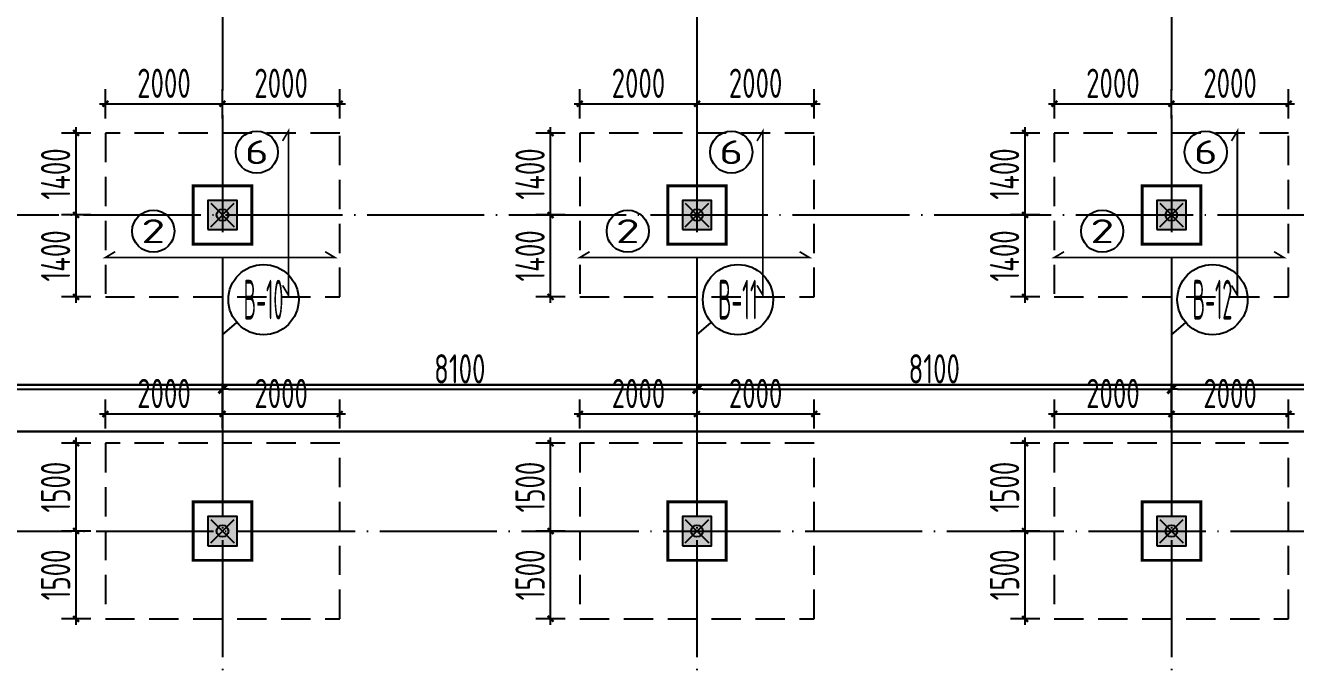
# Model space of a CAD drawing. Extents: x -57409 to 252654, y -8259 to 229119.
# Drawn here: x 98913 to 120597, y 122113 to 133102 of the extents above; entities that cross this region are included whole.
import ezdxf
from ezdxf.enums import TextEntityAlignment as Align

# ---------------------------------------------------------------- set-up
doc = ezdxf.new("R2010")
doc.units = 0
doc.header["$LTSCALE"] = 100
doc.header["$PDMODE"] = 35
doc.header["$PDSIZE"] = 200
doc.linetypes.add('DASHED', pattern=[0.75, 0.5, -0.25])
doc.linetypes.add('DOTE', pattern=[2.42, 2, -0.2, 0.02, -0.2])
doc.layers.get('0').update_dxf_attribs({"linetype": 'CONTINUOUS'})
doc.layers.get('Defpoints').update_dxf_attribs({"linetype": 'CONTINUOUS'})
for name, color, linetype in [('B-TEXT', 3, 'CONTINUOUS'), ('codim', 7, 'CONTINUOUS'), ('COLU', 7, 'CONTINUOUS'), ('CT', 2, 'CONTINUOUS'), ('dote', 253, 'DOTE'), ('h填实-柱墙', 254, 'CONTINUOUS'), ('Z-AXIS', 3, 'CONTINUOUS'), ('Z-TEXT', 2, 'CONTINUOUS'), ('z柱下板带', 140, 'CONTINUOUS'), ('板底钢筋', 24, 'CONTINUOUS')]:
    doc.layers.add(name, color=color, linetype=linetype)
doc.layers.add('重心计算', color=7, linetype='CONTINUOUS', plot=False)
doc.styles.add('_TCH_AXIS', font='tssdeng.shx', dxfattribs={"width": 0.7, "bigfont": 'tssdchn.shx'})
doc.styles.add('COMPLEX', font='tssdeng.shx', dxfattribs={"width": 0.7, "bigfont": 'tssdchn.shx'})
doc.styles.add('Jgcad-DIM', font='tssdeng.shx', dxfattribs={"width": 0.7, "bigfont": 'tssdchn.shx'})
doc.styles.add('TSSD_Dimension', font='tssdeng.shx', dxfattribs={"width": 0.7})
doc.dimstyles.new('TSSD_100_100$0', dxfattribs={"dimtxt": 300, "dimasz": 100, "dimexe": 100, "dimexo": 250, "dimgap": 100, "dimtad": 1, "dimdec": 0, "dimzin": 0, "dimdsep": 46, "dimtxsty": 'TSSD_Dimension', "dimblk": '_tsdbk', "dimblk1": '_tsdbk', "dimblk2": '_tsdbk', "dimsah": 1, "dimcen": 0, "dimdle": 100, "dimclrt": 7, "dimadec": 0, "dimazin": 0, "dimtfac": 1, "dimtdec": 0, "dimtix": 1, "dimtmove": 2, "dimatfit": 3, "dimldrblk": '_tsdbk', "dimfxl": 1, "dimtolj": 1, "dimtzin": 0, "dimarcsym": 0})

# ---------------------------------------------------------------- blocks, each defined once
blk = doc.blocks.new('_tsdbk')
blk.add_line((-1, 0), (0, 0))
at = {"const_width": 0.5}
blk.add_lwpolyline([(-0.7, -0.7), (0.7, 0.7)], dxfattribs=at)
blk = doc.blocks.new('*D200')
at = {"layer": 'Defpoints', "color": 0}
for p in [(102278, 126884), (94178, 126133), (102278, 126133)]:
    blk.add_point(p, dxfattribs=at)
at = {"layer": 'Z-AXIS', "color": 0, "lineweight": -2}
for p, q in [((94178, 126383), (94178, 126984)), ((94278, 126884), (102178, 126884)), ((102278, 126383), (102278, 126984))]:
    blk.add_line(p, q, dxfattribs=at)
at = {"layer": 'Z-AXIS', "color": 0, "lineweight": -2, "xscale": 100, "yscale": 100, "zscale": 100, "rotation": 180}
blk.add_blockref('_tsdbk', (94178, 126884), dxfattribs=at)
at = {"layer": 'Z-AXIS', "color": 0, "lineweight": -2, "xscale": 100, "yscale": 100, "zscale": 100}
blk.add_blockref('_tsdbk', (102278, 126884), dxfattribs=at)
at = {"layer": 'Z-AXIS', "color": 7, "insert": (98228, 127234), "char_height": 500, "attachment_point": 5, "style": 'TSSD_Dimension'}
blk.add_mtext('\\A1;8100', dxfattribs=at)
blk = doc.blocks.new('*D201')
at = {"layer": 'Defpoints', "color": 0}
for p in [(110378, 126884), (102278, 126133), (110378, 126133)]:
    blk.add_point(p, dxfattribs=at)
at = {"layer": 'Z-AXIS', "color": 0, "lineweight": -2}
for p, q in [((102278, 126383), (102278, 126984)), ((102378, 126884), (110278, 126884)), ((110378, 126383), (110378, 126984))]:
    blk.add_line(p, q, dxfattribs=at)
at = {"layer": 'Z-AXIS', "color": 0, "lineweight": -2, "xscale": 100, "yscale": 100, "zscale": 100, "rotation": 180}
blk.add_blockref('_tsdbk', (102278, 126884), dxfattribs=at)
at = {"layer": 'Z-AXIS', "color": 0, "lineweight": -2, "xscale": 100, "yscale": 100, "zscale": 100}
blk.add_blockref('_tsdbk', (110378, 126884), dxfattribs=at)
at = {"layer": 'Z-AXIS', "color": 7, "insert": (106328, 127234), "char_height": 500, "attachment_point": 5, "style": 'TSSD_Dimension'}
blk.add_mtext('\\A1;8100', dxfattribs=at)
blk = doc.blocks.new('*D202')
at = {"layer": 'Defpoints', "color": 0}
for p in [(118478, 126884), (110378, 126133), (118478, 126133)]:
    blk.add_point(p, dxfattribs=at)
at = {"layer": 'Z-AXIS', "color": 0, "lineweight": -2}
for p, q in [((110378, 126383), (110378, 126984)), ((110478, 126884), (118378, 126884)), ((118478, 126383), (118478, 126984))]:
    blk.add_line(p, q, dxfattribs=at)
at = {"layer": 'Z-AXIS', "color": 0, "lineweight": -2, "xscale": 100, "yscale": 100, "zscale": 100, "rotation": 180}
blk.add_blockref('_tsdbk', (110378, 126884), dxfattribs=at)
at = {"layer": 'Z-AXIS', "color": 0, "lineweight": -2, "xscale": 100, "yscale": 100, "zscale": 100}
blk.add_blockref('_tsdbk', (118478, 126884), dxfattribs=at)
at = {"layer": 'Z-AXIS', "color": 7, "insert": (114428, 127234), "char_height": 500, "attachment_point": 5, "style": 'TSSD_Dimension'}
blk.add_mtext('\\A1;8100', dxfattribs=at)
blk = doc.blocks.new('*D203')
at = {"layer": 'Defpoints', "color": 0}
for p in [(126578, 126884), (118478, 126133), (126578, 126133)]:
    blk.add_point(p, dxfattribs=at)
at = {"layer": 'Z-AXIS', "color": 0, "lineweight": -2}
for p, q in [((118478, 126383), (118478, 126984)), ((118578, 126884), (126478, 126884)), ((126578, 126383), (126578, 126984))]:
    blk.add_line(p, q, dxfattribs=at)
at = {"layer": 'Z-AXIS', "color": 0, "lineweight": -2, "xscale": 100, "yscale": 100, "zscale": 100, "rotation": 180}
blk.add_blockref('_tsdbk', (118478, 126884), dxfattribs=at)
at = {"layer": 'Z-AXIS', "color": 0, "lineweight": -2, "xscale": 100, "yscale": 100, "zscale": 100}
blk.add_blockref('_tsdbk', (126578, 126884), dxfattribs=at)
at = {"layer": 'Z-AXIS', "color": 7, "insert": (123048, 127234), "char_height": 500, "attachment_point": 5, "style": 'TSSD_Dimension'}
blk.add_mtext('\\A1;8100', dxfattribs=at)
blk = doc.blocks.new('_AXISO')
blk.add_circle((0, 0), 0.5)
at = {"layer": 'B-TEXT', "style": 'COMPLEX', "width": 1.450893}
blk.add_attdef('A', text='', height=0.56, dxfattribs=at).set_placement((0.249375, -0.28), (0.749375, -0.28), align=Align.FIT)
blk = doc.blocks.new('_ArchTick')
at = {"color": 0, "linetype": 'ByBlock', "const_width": 0.4}
blk.add_lwpolyline([(-0.5, -0.5), (0.5, 0.5)], dxfattribs=at)
blk = doc.blocks.new('*D783')
at = {"layer": 'codim', "color": 0, "lineweight": -2}
blk.add_line((115978, 122863), (115978, 124563), dxfattribs=at)
at = {"layer": 'codim', "color": 7, "lineweight": -2}
for p, q in [((116228, 124463), (115728, 124463)), ((116228, 122963), (115728, 122963))]:
    blk.add_line(p, q, dxfattribs=at)
at = {"layer": 'Defpoints', "color": 0}
for p in [(115978, 124463), (116478, 124463), (116478, 122963)]:
    blk.add_point(p, dxfattribs=at)
at = {"layer": 'codim', "color": 0, "lineweight": -2, "xscale": 100, "yscale": 100, "zscale": 100}
for p, rotation in [((115978, 124463), 90), ((115978, 122963), 270)]:
    blk.add_blockref('_ArchTick', p, dxfattribs=dict(at, rotation=rotation))
at = {"layer": 'codim', "color": 1, "insert": (115628, 123713), "char_height": 500, "attachment_point": 5, "rotation": 90, "style": 'Jgcad-DIM'}
blk.add_mtext('\\A1;1500', dxfattribs=at)
blk = doc.blocks.new('*D784')
at = {"layer": 'codim', "color": 0, "lineweight": -2}
blk.add_line((115978, 124363), (115978, 126063), dxfattribs=at)
at = {"layer": 'codim', "color": 7, "lineweight": -2}
for p, q in [((116228, 125963), (115728, 125963)), ((116228, 124463), (115728, 124463))]:
    blk.add_line(p, q, dxfattribs=at)
at = {"layer": 'Defpoints', "color": 0}
for p in [(115978, 125963), (116478, 125963), (116478, 124463)]:
    blk.add_point(p, dxfattribs=at)
at = {"layer": 'codim', "color": 0, "lineweight": -2, "xscale": 100, "yscale": 100, "zscale": 100}
for p, rotation in [((115978, 125963), 90), ((115978, 124463), 270)]:
    blk.add_blockref('_ArchTick', p, dxfattribs=dict(at, rotation=rotation))
at = {"layer": 'codim', "color": 1, "insert": (115628, 125213), "char_height": 500, "attachment_point": 5, "rotation": 90, "style": 'Jgcad-DIM'}
blk.add_mtext('\\A1;1500', dxfattribs=at)
blk = doc.blocks.new('*D785')
at = {"layer": 'codim', "color": 7, "lineweight": -2}
for p, q in [((116478, 126213), (116478, 126713)), ((118478, 126213), (118478, 126713))]:
    blk.add_line(p, q, dxfattribs=at)
at = {"layer": 'codim', "color": 0, "lineweight": -2}
blk.add_line((116378, 126463), (118578, 126463), dxfattribs=at)
at = {"layer": 'Defpoints', "color": 0}
for p in [(118478, 126463), (116478, 125963), (118478, 125963)]:
    blk.add_point(p, dxfattribs=at)
at = {"layer": 'codim', "color": 0, "lineweight": -2, "xscale": 100, "yscale": 100, "zscale": 100, "rotation": 180}
blk.add_blockref('_ArchTick', (116478, 126463), dxfattribs=at)
at = {"layer": 'codim', "color": 0, "lineweight": -2, "xscale": 100, "yscale": 100, "zscale": 100}
blk.add_blockref('_ArchTick', (118478, 126463), dxfattribs=at)
at = {"layer": 'codim', "color": 1, "insert": (117478, 126813), "char_height": 500, "attachment_point": 5, "style": 'Jgcad-DIM'}
blk.add_mtext('\\A1;2000', dxfattribs=at)
blk = doc.blocks.new('*D786')
at = {"layer": 'codim', "color": 7, "lineweight": -2}
for p, q in [((118478, 126213), (118478, 126713)), ((120478, 126213), (120478, 126713))]:
    blk.add_line(p, q, dxfattribs=at)
at = {"layer": 'codim', "color": 0, "lineweight": -2}
blk.add_line((118378, 126463), (120578, 126463), dxfattribs=at)
at = {"layer": 'Defpoints', "color": 0}
for p in [(120478, 126463), (118478, 125963), (120478, 125963)]:
    blk.add_point(p, dxfattribs=at)
at = {"layer": 'codim', "color": 0, "lineweight": -2, "xscale": 100, "yscale": 100, "zscale": 100, "rotation": 180}
blk.add_blockref('_ArchTick', (118478, 126463), dxfattribs=at)
at = {"layer": 'codim', "color": 0, "lineweight": -2, "xscale": 100, "yscale": 100, "zscale": 100}
blk.add_blockref('_ArchTick', (120478, 126463), dxfattribs=at)
at = {"layer": 'codim', "color": 1, "insert": (119478, 126813), "char_height": 500, "attachment_point": 5, "style": 'Jgcad-DIM'}
blk.add_mtext('\\A1;2000', dxfattribs=at)
blk = doc.blocks.new('*D787')
at = {"layer": 'codim', "color": 0, "lineweight": -2}
blk.add_line((107878, 122863), (107878, 124563), dxfattribs=at)
at = {"layer": 'codim', "color": 7, "lineweight": -2}
for p, q in [((108128, 124463), (107628, 124463)), ((108128, 122963), (107628, 122963))]:
    blk.add_line(p, q, dxfattribs=at)
at = {"layer": 'Defpoints', "color": 0}
for p in [(107878, 124463), (108378, 124463), (108378, 122963)]:
    blk.add_point(p, dxfattribs=at)
at = {"layer": 'codim', "color": 0, "lineweight": -2, "xscale": 100, "yscale": 100, "zscale": 100}
for p, rotation in [((107878, 124463), 90), ((107878, 122963), 270)]:
    blk.add_blockref('_ArchTick', p, dxfattribs=dict(at, rotation=rotation))
at = {"layer": 'codim', "color": 1, "insert": (107528, 123713), "char_height": 500, "attachment_point": 5, "rotation": 90, "style": 'Jgcad-DIM'}
blk.add_mtext('\\A1;1500', dxfattribs=at)
blk = doc.blocks.new('*D788')
at = {"layer": 'codim', "color": 0, "lineweight": -2}
blk.add_line((107878, 124363), (107878, 126063), dxfattribs=at)
at = {"layer": 'codim', "color": 7, "lineweight": -2}
for p, q in [((108128, 125963), (107628, 125963)), ((108128, 124463), (107628, 124463))]:
    blk.add_line(p, q, dxfattribs=at)
at = {"layer": 'Defpoints', "color": 0}
for p in [(107878, 125963), (108378, 125963), (108378, 124463)]:
    blk.add_point(p, dxfattribs=at)
at = {"layer": 'codim', "color": 0, "lineweight": -2, "xscale": 100, "yscale": 100, "zscale": 100}
for p, rotation in [((107878, 125963), 90), ((107878, 124463), 270)]:
    blk.add_blockref('_ArchTick', p, dxfattribs=dict(at, rotation=rotation))
at = {"layer": 'codim', "color": 1, "insert": (107528, 125213), "char_height": 500, "attachment_point": 5, "rotation": 90, "style": 'Jgcad-DIM'}
blk.add_mtext('\\A1;1500', dxfattribs=at)
blk = doc.blocks.new('*D718')
at = {"layer": 'codim', "color": 7, "lineweight": -2}
for p, q in [((108378, 126213), (108378, 126713)), ((110378, 126213), (110378, 126713))]:
    blk.add_line(p, q, dxfattribs=at)
at = {"layer": 'codim', "color": 0, "lineweight": -2}
blk.add_line((108278, 126463), (110478, 126463), dxfattribs=at)
at = {"layer": 'Defpoints', "color": 0}
for p in [(110378, 126463), (108378, 125963), (110378, 125963)]:
    blk.add_point(p, dxfattribs=at)
at = {"layer": 'codim', "color": 0, "lineweight": -2, "xscale": 100, "yscale": 100, "zscale": 100, "rotation": 180}
blk.add_blockref('_ArchTick', (108378, 126463), dxfattribs=at)
at = {"layer": 'codim', "color": 0, "lineweight": -2, "xscale": 100, "yscale": 100, "zscale": 100}
blk.add_blockref('_ArchTick', (110378, 126463), dxfattribs=at)
at = {"layer": 'codim', "color": 1, "insert": (109378, 126813), "char_height": 500, "attachment_point": 5, "style": 'Jgcad-DIM'}
blk.add_mtext('\\A1;2000', dxfattribs=at)
blk = doc.blocks.new('*D719')
at = {"layer": 'codim', "color": 7, "lineweight": -2}
for p, q in [((110378, 126213), (110378, 126713)), ((112378, 126213), (112378, 126713))]:
    blk.add_line(p, q, dxfattribs=at)
at = {"layer": 'codim', "color": 0, "lineweight": -2}
blk.add_line((110278, 126463), (112478, 126463), dxfattribs=at)
at = {"layer": 'Defpoints', "color": 0}
for p in [(112378, 126463), (110378, 125963), (112378, 125963)]:
    blk.add_point(p, dxfattribs=at)
at = {"layer": 'codim', "color": 0, "lineweight": -2, "xscale": 100, "yscale": 100, "zscale": 100, "rotation": 180}
blk.add_blockref('_ArchTick', (110378, 126463), dxfattribs=at)
at = {"layer": 'codim', "color": 0, "lineweight": -2, "xscale": 100, "yscale": 100, "zscale": 100}
blk.add_blockref('_ArchTick', (112378, 126463), dxfattribs=at)
at = {"layer": 'codim', "color": 1, "insert": (111378, 126813), "char_height": 500, "attachment_point": 5, "style": 'Jgcad-DIM'}
blk.add_mtext('\\A1;2000', dxfattribs=at)
blk = doc.blocks.new('*D720')
at = {"layer": 'codim', "color": 0, "lineweight": -2}
blk.add_line((99778, 122863), (99778, 124563), dxfattribs=at)
at = {"layer": 'codim', "color": 7, "lineweight": -2}
for p, q in [((100028, 124463), (99528, 124463)), ((100028, 122963), (99528, 122963))]:
    blk.add_line(p, q, dxfattribs=at)
at = {"layer": 'Defpoints', "color": 0}
for p in [(99778, 124463), (100278, 124463), (100278, 122963)]:
    blk.add_point(p, dxfattribs=at)
at = {"layer": 'codim', "color": 0, "lineweight": -2, "xscale": 100, "yscale": 100, "zscale": 100}
for p, rotation in [((99778, 124463), 90), ((99778, 122963), 270)]:
    blk.add_blockref('_ArchTick', p, dxfattribs=dict(at, rotation=rotation))
at = {"layer": 'codim', "color": 1, "insert": (99428, 123713), "char_height": 500, "attachment_point": 5, "rotation": 90, "style": 'Jgcad-DIM'}
blk.add_mtext('\\A1;1500', dxfattribs=at)
blk = doc.blocks.new('*D721')
at = {"layer": 'codim', "color": 0, "lineweight": -2}
blk.add_line((99778, 124363), (99778, 126063), dxfattribs=at)
at = {"layer": 'codim', "color": 7, "lineweight": -2}
for p, q in [((100028, 125963), (99528, 125963)), ((100028, 124463), (99528, 124463))]:
    blk.add_line(p, q, dxfattribs=at)
at = {"layer": 'Defpoints', "color": 0}
for p in [(99778, 125963), (100278, 125963), (100278, 124463)]:
    blk.add_point(p, dxfattribs=at)
at = {"layer": 'codim', "color": 0, "lineweight": -2, "xscale": 100, "yscale": 100, "zscale": 100}
for p, rotation in [((99778, 125963), 90), ((99778, 124463), 270)]:
    blk.add_blockref('_ArchTick', p, dxfattribs=dict(at, rotation=rotation))
at = {"layer": 'codim', "color": 1, "insert": (99428, 125213), "char_height": 500, "attachment_point": 5, "rotation": 90, "style": 'Jgcad-DIM'}
blk.add_mtext('\\A1;1500', dxfattribs=at)
blk = doc.blocks.new('*D722')
at = {"layer": 'codim', "color": 7, "lineweight": -2}
for p, q in [((100278, 126213), (100278, 126713)), ((102278, 126213), (102278, 126713))]:
    blk.add_line(p, q, dxfattribs=at)
at = {"layer": 'codim', "color": 0, "lineweight": -2}
blk.add_line((100178, 126463), (102378, 126463), dxfattribs=at)
at = {"layer": 'Defpoints', "color": 0}
for p in [(102278, 126463), (100278, 125963), (102278, 125963)]:
    blk.add_point(p, dxfattribs=at)
at = {"layer": 'codim', "color": 0, "lineweight": -2, "xscale": 100, "yscale": 100, "zscale": 100, "rotation": 180}
blk.add_blockref('_ArchTick', (100278, 126463), dxfattribs=at)
at = {"layer": 'codim', "color": 0, "lineweight": -2, "xscale": 100, "yscale": 100, "zscale": 100}
blk.add_blockref('_ArchTick', (102278, 126463), dxfattribs=at)
at = {"layer": 'codim', "color": 1, "insert": (101278, 126813), "char_height": 500, "attachment_point": 5, "style": 'Jgcad-DIM'}
blk.add_mtext('\\A1;2000', dxfattribs=at)
blk = doc.blocks.new('*D723')
at = {"layer": 'codim', "color": 7, "lineweight": -2}
for p, q in [((102278, 126213), (102278, 126713)), ((104278, 126213), (104278, 126713))]:
    blk.add_line(p, q, dxfattribs=at)
at = {"layer": 'codim', "color": 0, "lineweight": -2}
blk.add_line((102178, 126463), (104378, 126463), dxfattribs=at)
at = {"layer": 'Defpoints', "color": 0}
for p in [(104278, 126463), (102278, 125963), (104278, 125963)]:
    blk.add_point(p, dxfattribs=at)
at = {"layer": 'codim', "color": 0, "lineweight": -2, "xscale": 100, "yscale": 100, "zscale": 100, "rotation": 180}
blk.add_blockref('_ArchTick', (102278, 126463), dxfattribs=at)
at = {"layer": 'codim', "color": 0, "lineweight": -2, "xscale": 100, "yscale": 100, "zscale": 100}
blk.add_blockref('_ArchTick', (104278, 126463), dxfattribs=at)
at = {"layer": 'codim', "color": 1, "insert": (103278, 126813), "char_height": 500, "attachment_point": 5, "style": 'Jgcad-DIM'}
blk.add_mtext('\\A1;2000', dxfattribs=at)
blk = doc.blocks.new('*D789')
at = {"layer": 'codim', "color": 0, "lineweight": -2}
blk.add_line((115978, 128363), (115978, 129963), dxfattribs=at)
at = {"layer": 'codim', "color": 7, "lineweight": -2}
for p, q in [((116228, 129863), (115728, 129863)), ((116228, 128463), (115728, 128463))]:
    blk.add_line(p, q, dxfattribs=at)
at = {"layer": 'Defpoints', "color": 0}
for p in [(115978, 129863), (116478, 129863), (116478, 128463)]:
    blk.add_point(p, dxfattribs=at)
at = {"layer": 'codim', "color": 0, "lineweight": -2, "xscale": 100, "yscale": 100, "zscale": 100}
for p, rotation in [((115978, 129863), 90), ((115978, 128463), 270)]:
    blk.add_blockref('_ArchTick', p, dxfattribs=dict(at, rotation=rotation))
at = {"layer": 'codim', "color": 1, "insert": (115628, 129163), "char_height": 500, "attachment_point": 5, "rotation": 90, "style": 'Jgcad-DIM'}
blk.add_mtext('\\A1;1400', dxfattribs=at)
blk = doc.blocks.new('*D790')
at = {"layer": 'codim', "color": 7, "lineweight": -2}
for p, q in [((116228, 131263), (115728, 131263)), ((116228, 129863), (115728, 129863))]:
    blk.add_line(p, q, dxfattribs=at)
at = {"layer": 'codim', "color": 0, "lineweight": -2}
blk.add_line((115978, 129763), (115978, 131363), dxfattribs=at)
at = {"layer": 'Defpoints', "color": 0}
for p in [(115978, 131263), (116478, 131263), (116478, 129863)]:
    blk.add_point(p, dxfattribs=at)
at = {"layer": 'codim', "color": 0, "lineweight": -2, "xscale": 100, "yscale": 100, "zscale": 100}
for p, rotation in [((115978, 131263), 90), ((115978, 129863), 270)]:
    blk.add_blockref('_ArchTick', p, dxfattribs=dict(at, rotation=rotation))
at = {"layer": 'codim', "color": 1, "insert": (115628, 130563), "char_height": 500, "attachment_point": 5, "rotation": 90, "style": 'Jgcad-DIM'}
blk.add_mtext('\\A1;1400', dxfattribs=at)
blk = doc.blocks.new('*D791')
at = {"layer": 'codim', "color": 7, "lineweight": -2}
for p, q in [((116478, 131513), (116478, 132013)), ((118478, 131513), (118478, 132013))]:
    blk.add_line(p, q, dxfattribs=at)
at = {"layer": 'codim', "color": 0, "lineweight": -2}
blk.add_line((116378, 131763), (118578, 131763), dxfattribs=at)
at = {"layer": 'Defpoints', "color": 0}
for p in [(118478, 131763), (116478, 131263), (118478, 131263)]:
    blk.add_point(p, dxfattribs=at)
at = {"layer": 'codim', "color": 0, "lineweight": -2, "xscale": 100, "yscale": 100, "zscale": 100, "rotation": 180}
blk.add_blockref('_ArchTick', (116478, 131763), dxfattribs=at)
at = {"layer": 'codim', "color": 0, "lineweight": -2, "xscale": 100, "yscale": 100, "zscale": 100}
blk.add_blockref('_ArchTick', (118478, 131763), dxfattribs=at)
at = {"layer": 'codim', "color": 1, "insert": (117478, 132113), "char_height": 500, "attachment_point": 5, "style": 'Jgcad-DIM'}
blk.add_mtext('\\A1;2000', dxfattribs=at)
blk = doc.blocks.new('*D792')
at = {"layer": 'codim', "color": 7, "lineweight": -2}
for p, q in [((118478, 131513), (118478, 132013)), ((120478, 131513), (120478, 132013))]:
    blk.add_line(p, q, dxfattribs=at)
at = {"layer": 'codim', "color": 0, "lineweight": -2}
blk.add_line((118378, 131763), (120578, 131763), dxfattribs=at)
at = {"layer": 'Defpoints', "color": 0}
for p in [(120478, 131763), (118478, 131263), (120478, 131263)]:
    blk.add_point(p, dxfattribs=at)
at = {"layer": 'codim', "color": 0, "lineweight": -2, "xscale": 100, "yscale": 100, "zscale": 100, "rotation": 180}
blk.add_blockref('_ArchTick', (118478, 131763), dxfattribs=at)
at = {"layer": 'codim', "color": 0, "lineweight": -2, "xscale": 100, "yscale": 100, "zscale": 100}
blk.add_blockref('_ArchTick', (120478, 131763), dxfattribs=at)
at = {"layer": 'codim', "color": 1, "insert": (119478, 132113), "char_height": 500, "attachment_point": 5, "style": 'Jgcad-DIM'}
blk.add_mtext('\\A1;2000', dxfattribs=at)
blk = doc.blocks.new('*D793')
at = {"layer": 'codim', "color": 0, "lineweight": -2}
blk.add_line((107878, 128363), (107878, 129963), dxfattribs=at)
at = {"layer": 'codim', "color": 7, "lineweight": -2}
for p, q in [((108128, 129863), (107628, 129863)), ((108128, 128463), (107628, 128463))]:
    blk.add_line(p, q, dxfattribs=at)
at = {"layer": 'Defpoints', "color": 0}
for p in [(107878, 129863), (108378, 129863), (108378, 128463)]:
    blk.add_point(p, dxfattribs=at)
at = {"layer": 'codim', "color": 0, "lineweight": -2, "xscale": 100, "yscale": 100, "zscale": 100}
for p, rotation in [((107878, 129863), 90), ((107878, 128463), 270)]:
    blk.add_blockref('_ArchTick', p, dxfattribs=dict(at, rotation=rotation))
at = {"layer": 'codim', "color": 1, "insert": (107528, 129163), "char_height": 500, "attachment_point": 5, "rotation": 90, "style": 'Jgcad-DIM'}
blk.add_mtext('\\A1;1400', dxfattribs=at)
blk = doc.blocks.new('*D794')
at = {"layer": 'codim', "color": 7, "lineweight": -2}
for p, q in [((108128, 131263), (107628, 131263)), ((108128, 129863), (107628, 129863))]:
    blk.add_line(p, q, dxfattribs=at)
at = {"layer": 'codim', "color": 0, "lineweight": -2}
blk.add_line((107878, 129763), (107878, 131363), dxfattribs=at)
at = {"layer": 'Defpoints', "color": 0}
for p in [(107878, 131263), (108378, 131263), (108378, 129863)]:
    blk.add_point(p, dxfattribs=at)
at = {"layer": 'codim', "color": 0, "lineweight": -2, "xscale": 100, "yscale": 100, "zscale": 100}
for p, rotation in [((107878, 131263), 90), ((107878, 129863), 270)]:
    blk.add_blockref('_ArchTick', p, dxfattribs=dict(at, rotation=rotation))
at = {"layer": 'codim', "color": 1, "insert": (107528, 130563), "char_height": 500, "attachment_point": 5, "rotation": 90, "style": 'Jgcad-DIM'}
blk.add_mtext('\\A1;1400', dxfattribs=at)
blk = doc.blocks.new('*D795')
at = {"layer": 'codim', "color": 7, "lineweight": -2}
for p, q in [((108378, 131513), (108378, 132013)), ((110378, 131513), (110378, 132013))]:
    blk.add_line(p, q, dxfattribs=at)
at = {"layer": 'codim', "color": 0, "lineweight": -2}
blk.add_line((108278, 131763), (110478, 131763), dxfattribs=at)
at = {"layer": 'Defpoints', "color": 0}
for p in [(110378, 131763), (108378, 131263), (110378, 131263)]:
    blk.add_point(p, dxfattribs=at)
at = {"layer": 'codim', "color": 0, "lineweight": -2, "xscale": 100, "yscale": 100, "zscale": 100, "rotation": 180}
blk.add_blockref('_ArchTick', (108378, 131763), dxfattribs=at)
at = {"layer": 'codim', "color": 0, "lineweight": -2, "xscale": 100, "yscale": 100, "zscale": 100}
blk.add_blockref('_ArchTick', (110378, 131763), dxfattribs=at)
at = {"layer": 'codim', "color": 1, "insert": (109378, 132113), "char_height": 500, "attachment_point": 5, "style": 'Jgcad-DIM'}
blk.add_mtext('\\A1;2000', dxfattribs=at)
blk = doc.blocks.new('*D796')
at = {"layer": 'codim', "color": 7, "lineweight": -2}
for p, q in [((110378, 131513), (110378, 132013)), ((112378, 131513), (112378, 132013))]:
    blk.add_line(p, q, dxfattribs=at)
at = {"layer": 'codim', "color": 0, "lineweight": -2}
blk.add_line((110278, 131763), (112478, 131763), dxfattribs=at)
at = {"layer": 'Defpoints', "color": 0}
for p in [(112378, 131763), (110378, 131263), (112378, 131263)]:
    blk.add_point(p, dxfattribs=at)
at = {"layer": 'codim', "color": 0, "lineweight": -2, "xscale": 100, "yscale": 100, "zscale": 100, "rotation": 180}
blk.add_blockref('_ArchTick', (110378, 131763), dxfattribs=at)
at = {"layer": 'codim', "color": 0, "lineweight": -2, "xscale": 100, "yscale": 100, "zscale": 100}
blk.add_blockref('_ArchTick', (112378, 131763), dxfattribs=at)
at = {"layer": 'codim', "color": 1, "insert": (111378, 132113), "char_height": 500, "attachment_point": 5, "style": 'Jgcad-DIM'}
blk.add_mtext('\\A1;2000', dxfattribs=at)
blk = doc.blocks.new('*D797')
at = {"layer": 'codim', "color": 0, "lineweight": -2}
blk.add_line((99778, 128363), (99778, 129963), dxfattribs=at)
at = {"layer": 'codim', "color": 7, "lineweight": -2}
for p, q in [((100028, 129863), (99528, 129863)), ((100028, 128463), (99528, 128463))]:
    blk.add_line(p, q, dxfattribs=at)
at = {"layer": 'Defpoints', "color": 0}
for p in [(99778, 129863), (100278, 129863), (100278, 128463)]:
    blk.add_point(p, dxfattribs=at)
at = {"layer": 'codim', "color": 0, "lineweight": -2, "xscale": 100, "yscale": 100, "zscale": 100}
for p, rotation in [((99778, 129863), 90), ((99778, 128463), 270)]:
    blk.add_blockref('_ArchTick', p, dxfattribs=dict(at, rotation=rotation))
at = {"layer": 'codim', "color": 1, "insert": (99428, 129163), "char_height": 500, "attachment_point": 5, "rotation": 90, "style": 'Jgcad-DIM'}
blk.add_mtext('\\A1;1400', dxfattribs=at)
blk = doc.blocks.new('*D798')
at = {"layer": 'codim', "color": 7, "lineweight": -2}
for p, q in [((100028, 131263), (99528, 131263)), ((100028, 129863), (99528, 129863))]:
    blk.add_line(p, q, dxfattribs=at)
at = {"layer": 'codim', "color": 0, "lineweight": -2}
blk.add_line((99778, 129763), (99778, 131363), dxfattribs=at)
at = {"layer": 'Defpoints', "color": 0}
for p in [(99778, 131263), (100278, 131263), (100278, 129863)]:
    blk.add_point(p, dxfattribs=at)
at = {"layer": 'codim', "color": 0, "lineweight": -2, "xscale": 100, "yscale": 100, "zscale": 100}
for p, rotation in [((99778, 131263), 90), ((99778, 129863), 270)]:
    blk.add_blockref('_ArchTick', p, dxfattribs=dict(at, rotation=rotation))
at = {"layer": 'codim', "color": 1, "insert": (99428, 130563), "char_height": 500, "attachment_point": 5, "rotation": 90, "style": 'Jgcad-DIM'}
blk.add_mtext('\\A1;1400', dxfattribs=at)
blk = doc.blocks.new('*D810')
at = {"layer": 'codim', "color": 7, "lineweight": -2}
for p, q in [((100278, 131513), (100278, 132013)), ((102278, 131513), (102278, 132013))]:
    blk.add_line(p, q, dxfattribs=at)
at = {"layer": 'codim', "color": 0, "lineweight": -2}
blk.add_line((100178, 131763), (102378, 131763), dxfattribs=at)
at = {"layer": 'Defpoints', "color": 0}
for p in [(102278, 131763), (100278, 131263), (102278, 131263)]:
    blk.add_point(p, dxfattribs=at)
at = {"layer": 'codim', "color": 0, "lineweight": -2, "xscale": 100, "yscale": 100, "zscale": 100, "rotation": 180}
blk.add_blockref('_ArchTick', (100278, 131763), dxfattribs=at)
at = {"layer": 'codim', "color": 0, "lineweight": -2, "xscale": 100, "yscale": 100, "zscale": 100}
blk.add_blockref('_ArchTick', (102278, 131763), dxfattribs=at)
at = {"layer": 'codim', "color": 1, "insert": (101278, 132113), "char_height": 500, "attachment_point": 5, "style": 'Jgcad-DIM'}
blk.add_mtext('\\A1;2000', dxfattribs=at)
blk = doc.blocks.new('*D811')
at = {"layer": 'codim', "color": 7, "lineweight": -2}
for p, q in [((102278, 131513), (102278, 132013)), ((104278, 131513), (104278, 132013))]:
    blk.add_line(p, q, dxfattribs=at)
at = {"layer": 'codim', "color": 0, "lineweight": -2}
blk.add_line((102178, 131763), (104378, 131763), dxfattribs=at)
at = {"layer": 'Defpoints', "color": 0}
for p in [(104278, 131763), (102278, 131263), (104278, 131263)]:
    blk.add_point(p, dxfattribs=at)
at = {"layer": 'codim', "color": 0, "lineweight": -2, "xscale": 100, "yscale": 100, "zscale": 100, "rotation": 180}
blk.add_blockref('_ArchTick', (102278, 131763), dxfattribs=at)
at = {"layer": 'codim', "color": 0, "lineweight": -2, "xscale": 100, "yscale": 100, "zscale": 100}
blk.add_blockref('_ArchTick', (104278, 131763), dxfattribs=at)
at = {"layer": 'codim', "color": 1, "insert": (103278, 132113), "char_height": 500, "attachment_point": 5, "style": 'Jgcad-DIM'}
blk.add_mtext('\\A1;2000', dxfattribs=at)
blk = doc.blocks.new('后浇带现场')
at = {"color": 6, "lineweight": 30}
for points in [[(760007, 730049), (760007, 673430), (717757, 673430), (717757, 730049)], [(759207, 730049), (759207, 674230), (718557, 674230), (718557, 730049)]]:
    blk.add_lwpolyline(points, dxfattribs=at)

msp = doc.modelspace()

# ---------------------------------------------------------------- hatches: boundary and pattern name
at = {"layer": 'h填实-柱墙'}
for points in [[(102027.6, 129612.7), (102527.6, 129612.7), (102527.6, 130112.7), (102027.6, 130112.7)], [(110127.6, 129612.7), (110627.6, 129612.7), (110627.6, 130112.7), (110127.6, 130112.7)], [(118227.6, 129612.7), (118727.6, 129612.7), (118727.6, 130112.7), (118227.6, 130112.7)], [(102027.6, 124212.7), (102527.6, 124212.7), (102527.6, 124712.7), (102027.6, 124712.7)], [(110127.6, 124212.7), (110627.6, 124212.7), (110627.6, 124712.7), (110127.6, 124712.7)], [(118227.6, 124212.7), (118727.6, 124212.7), (118727.6, 124712.7), (118227.6, 124712.7)]]:
    msp.add_hatch(color=256, dxfattribs=at).paths.add_polyline_path(points)

# ---------------------------------------------------------------- linework, layer by layer
at = {"layer": 'COLU'}
for points in [[(102027.6, 129612.7), (102527.6, 129612.7), (102527.6, 130112.7), (102027.6, 130112.7)], [(110127.6, 129612.7), (110627.6, 129612.7), (110627.6, 130112.7), (110127.6, 130112.7)], [(118227.6, 129612.7), (118727.6, 129612.7), (118727.6, 130112.7), (118227.6, 130112.7)], [(102027.6, 124212.7), (102527.6, 124212.7), (102527.6, 124712.7), (102027.6, 124712.7)], [(110127.6, 124212.7), (110627.6, 124212.7), (110627.6, 124712.7), (110127.6, 124712.7)], [(118227.6, 124212.7), (118727.6, 124212.7), (118727.6, 124712.7), (118227.6, 124712.7)]]:
    msp.add_lwpolyline(points, close=True, dxfattribs=at)
at = {"layer": 'CT', "const_width": 50}
for points in [[(101777.6, 129362.7), (102777.6, 129362.7), (102777.6, 130362.7), (101777.6, 130362.7)], [(109877.6, 129362.7), (110877.6, 129362.7), (110877.6, 130362.7), (109877.6, 130362.7)], [(117977.6, 129362.7), (118977.6, 129362.7), (118977.6, 130362.7), (117977.6, 130362.7)], [(101777.6, 123962.7), (102777.6, 123962.7), (102777.6, 124962.7), (101777.6, 124962.7)], [(109877.6, 123962.7), (110877.6, 123962.7), (110877.6, 124962.7), (109877.6, 124962.7)], [(117977.6, 123962.7), (118977.6, 123962.7), (118977.6, 124962.7), (117977.6, 124962.7)]]:
    msp.add_lwpolyline(points, close=True, dxfattribs=at)
at = {"layer": 'dote', "ltscale": 10}
for p, q in [((102277.6, 218687.9), (102277.6, 73862.7)), ((110377.6, 218687.9), (110377.6, 68362.7)), ((118477.6, 218687.9), (118477.6, 63864)), ((46665.7, 129862.7), (160983.1, 129862.7)), ((46882.5, 124462.7), (160066.8, 124462.7))]:
    msp.add_line(p, q, dxfattribs=at)
at = {"layer": 'Z-AXIS'}
for p, q in [((102277.6, 127816.1), (102522.1, 128025.6)), ((110377.6, 127816.1), (110622.1, 128025.6)), ((118477.6, 127816.1), (118722.1, 128025.6)), ((102277.6, 127816.1), (102277.6, 126132.6)), ((110377.6, 127816.1), (110377.6, 126132.6)), ((118477.6, 127816.1), (118477.6, 126132.6))]:
    msp.add_line(p, q, dxfattribs=at)
at = {"layer": 'z柱下板带', "color": 181, "linetype": 'DASHED', "ltscale": 10}
for points in [[(100277.6, 128462.7), (104277.6, 128462.7), (104277.6, 131262.7), (100277.6, 131262.7)], [(108377.6, 128462.7), (112377.6, 128462.7), (112377.6, 131262.7), (108377.6, 131262.7)], [(116477.6, 128462.7), (120477.6, 128462.7), (120477.6, 131262.7), (116477.6, 131262.7)]]:
    msp.add_lwpolyline(points, close=True, dxfattribs=at)
at = {"layer": 'z柱下板带', "linetype": 'DASHED', "ltscale": 10}
for points in [[(100277.6, 122962.7), (104277.6, 122962.7), (104277.6, 125962.7), (100277.6, 125962.7)], [(108377.6, 122962.7), (112377.6, 122962.7), (112377.6, 125962.7), (108377.6, 125962.7)], [(116477.6, 122962.7), (120477.6, 122962.7), (120477.6, 125962.7), (116477.6, 125962.7)]]:
    msp.add_lwpolyline(points, close=True, dxfattribs=at)
at = {"layer": '板底钢筋', "const_width": 30}
for points in [[(103302.3, 128660), (103402.3, 128493.3), (103402.3, 131294.6), (103302.3, 131127.9)], [(111402.3, 128660), (111502.3, 128493.3), (111502.3, 131294.6), (111402.3, 131127.9)], [(119502.3, 128660), (119602.3, 128493.3), (119602.3, 131294.6), (119502.3, 131127.9)], [(100444.3, 129235.1), (100277.6, 129135.1), (104196.7, 129135.1), (104030.1, 129235.1)], [(108544.3, 129235.1), (108377.6, 129135.1), (112296.7, 129135.1), (112130.1, 129235.1)], [(116644.3, 129235.1), (116477.6, 129135.1), (120396.7, 129135.1), (120230.1, 129235.1)]]:
    msp.add_lwpolyline(points, dxfattribs=at)
at = {"layer": '重心计算', "color": 5}
for p in [(102277.6, 129862.7), (102277.6, 129862.7), (102277.6, 129862.7), (110377.6, 129862.7), (110377.6, 129862.7), (110377.6, 129862.7), (118477.6, 129862.7), (118477.6, 129862.7), (118477.6, 129862.7), (102277.6, 124462.7), (102277.6, 124462.7), (102277.6, 124462.7), (110377.6, 124462.7), (110377.6, 124462.7), (110377.6, 124462.7), (118477.6, 124462.7), (118477.6, 124462.7), (118477.6, 124462.7)]:
    msp.add_point(p, dxfattribs=at)

# ---------------------------------------------------------------- block references
at = {"color": 3, "lineweight": 30}
msp.add_blockref('后浇带现场', (-627579.1, -547267.4), dxfattribs=at)
at = {"layer": 'Z-AXIS'}
ref = msp.add_blockref('_AXISO', (102977.6, 128416.1), dxfattribs=dict(at, xscale=1199.999999999998, yscale=1200, zscale=1200, rotation=359.9996457873846))
ref.add_attrib('A', 'B-10', dxfattribs={"color": 7, "height": 678.82, "rotation": 359.99965, "style": '_TCH_AXIS', "width": 0.320988}).set_placement((102638.2, 128076.7), (103317.1, 128076.7), align=Align.FIT)
ref = msp.add_blockref('_AXISO', (111077.6, 128416.1), dxfattribs=dict(at, xscale=1199.999999999998, yscale=1200, zscale=1200, rotation=359.9996457873846))
ref.add_attrib('A', 'B-11', dxfattribs={"color": 7, "height": 678.82, "rotation": 359.99965, "style": '_TCH_AXIS', "width": 0.342105}).set_placement((110738.2, 128076.7), (111417.1, 128076.7), align=Align.FIT)
ref = msp.add_blockref('_AXISO', (119177.6, 128416.1), dxfattribs=dict(at, xscale=1199.999999999998, yscale=1200, zscale=1200, rotation=359.9996457873846))
ref.add_attrib('A', 'B-12', dxfattribs={"color": 7, "height": 678.82, "rotation": 359.99965, "style": '_TCH_AXIS', "width": 0.320988}).set_placement((118838.2, 128076.7), (119517.1, 128076.7), align=Align.FIT)
at = {"layer": 'Z-TEXT'}
ref = msp.add_blockref('_AXISO', (102862.5, 130935.2), dxfattribs=dict(at, xscale=720.0000000000074, yscale=720, zscale=720, rotation=359.9996457873825))
ref.add_attrib('A', '6', dxfattribs={"layer": 'Z-AXIS', "color": 7, "height": 407.3, "rotation": 359.99965, "style": '_TCH_AXIS', "width": 2}).set_placement((102658.9, 130731.6), (103066.2, 130731.6), align=Align.FIT)
ref = msp.add_blockref('_AXISO', (110962.5, 130935.2), dxfattribs=dict(at, xscale=720.0000000000074, yscale=720, zscale=720, rotation=359.9996457873825))
ref.add_attrib('A', '6', dxfattribs={"layer": 'Z-AXIS', "color": 7, "height": 407.3, "rotation": 359.99965, "style": '_TCH_AXIS', "width": 2}).set_placement((110758.9, 130731.6), (111166.2, 130731.6), align=Align.FIT)
ref = msp.add_blockref('_AXISO', (119062.5, 130935.2), dxfattribs=dict(at, xscale=720.0000000000074, yscale=720, zscale=720, rotation=359.9996457873825))
ref.add_attrib('A', '6', dxfattribs={"layer": 'Z-AXIS', "color": 7, "height": 407.3, "rotation": 359.99965, "style": '_TCH_AXIS', "width": 2}).set_placement((118858.9, 130731.6), (119266.2, 130731.6), align=Align.FIT)
ref = msp.add_blockref('_AXISO', (101095.6, 129585.4), dxfattribs=dict(at, xscale=720.0000000000074, yscale=720, zscale=720, rotation=359.9996457873825))
ref.add_attrib('A', '2', dxfattribs={"layer": 'Z-AXIS', "color": 7, "height": 407.3, "rotation": 359.99965, "style": '_TCH_AXIS', "width": 1.857143}).set_placement((100891.9, 129381.8), (101299.2, 129381.8), align=Align.FIT)
ref = msp.add_blockref('_AXISO', (109195.6, 129585.4), dxfattribs=dict(at, xscale=720.0000000000074, yscale=720, zscale=720, rotation=359.9996457873825))
ref.add_attrib('A', '2', dxfattribs={"layer": 'Z-AXIS', "color": 7, "height": 407.3, "rotation": 359.99965, "style": '_TCH_AXIS', "width": 1.857143}).set_placement((108991.9, 129381.8), (109399.2, 129381.8), align=Align.FIT)
ref = msp.add_blockref('_AXISO', (117295.6, 129585.4), dxfattribs=dict(at, xscale=720.0000000000074, yscale=720, zscale=720, rotation=359.9996457873825))
ref.add_attrib('A', '2', dxfattribs={"layer": 'Z-AXIS', "color": 7, "height": 407.3, "rotation": 359.99965, "style": '_TCH_AXIS', "width": 1.857143}).set_placement((117091.9, 129381.8), (117499.2, 129381.8), align=Align.FIT)

# ---------------------------------------------------------------- dimensions: what is measured, and where the dimension line sits
at = {"layer": 'codim'}
for base, p1, p2, picture, middle in [((102277.6, 131762.7), (100277.6, 131262.7), (102277.6, 131262.7), '*D810', (101277.6, 132112.7)), ((104277.6, 131762.7), (102277.6, 131262.7), (104277.6, 131262.7), '*D811', (103277.6, 132112.7)), ((110377.6, 131762.7), (108377.6, 131262.7), (110377.6, 131262.7), '*D795', (109377.6, 132112.7)), ((112377.6, 131762.7), (110377.6, 131262.7), (112377.6, 131262.7), '*D796', (111377.6, 132112.7)), ((118477.6, 131762.7), (116477.6, 131262.7), (118477.6, 131262.7), '*D791', (117477.6, 132112.7)), ((120477.6, 131762.7), (118477.6, 131262.7), (120477.6, 131262.7), '*D792', (119477.6, 132112.7)), ((110377.6, 126462.7), (108377.6, 125962.7), (110377.6, 125962.7), '*D718', (109377.6, 126812.7)), ((112377.6, 126462.7), (110377.6, 125962.7), (112377.6, 125962.7), '*D719', (111377.6, 126812.7)), ((118477.6, 126462.7), (116477.6, 125962.7), (118477.6, 125962.7), '*D785', (117477.6, 126812.7)), ((120477.6, 126462.7), (118477.6, 125962.7), (120477.6, 125962.7), '*D786', (119477.6, 126812.7))]:
    dim = msp.add_linear_dim(base=base, p1=p1, p2=p2, dimstyle='TSSD_100_100$0', override={"dimtxt": 500, "dimexe": 250, "dimtxsty": 'Jgcad-DIM', "dimblk": 'ArchTick', "dimblk1": 'ArchTick', "dimblk2": 'ArchTick', "dimclre": 7, "dimclrt": 1, "dimadec": 3}, dxfattribs=at)
    dim.commit()
    dim.dimension.update_dxf_attribs({"geometry": picture, "text_midpoint": middle})
for base, p1, p2, angle, picture, middle in [((99777.6, 131262.7), (100277.6, 129862.7), (100277.6, 131262.7), 90, '*D798', (99427.6, 130562.7)), ((107877.6, 131262.7), (108377.6, 129862.7), (108377.6, 131262.7), 90, '*D794', (107527.6, 130562.7)), ((115977.6, 131262.7), (116477.6, 129862.7), (116477.6, 131262.7), 90, '*D790', (115627.6, 130562.7)), ((99777.6, 129862.7), (100277.6, 128462.7), (100277.6, 129862.7), 90, '*D797', (99427.6, 129162.7)), ((107877.6, 129862.7), (108377.6, 128462.7), (108377.6, 129862.7), 90, '*D793', (107527.6, 129162.7)), ((115977.6, 129862.7), (116477.6, 128462.7), (116477.6, 129862.7), 90, '*D789', (115627.6, 129162.7)), ((102277.6, 126462.7), (100277.6, 125962.7), (102277.6, 125962.7), 0, '*D722', (101277.6, 126812.7)), ((104277.6, 126462.7), (102277.6, 125962.7), (104277.6, 125962.7), 0, '*D723', (103277.6, 126812.7)), ((99777.6, 125962.7), (100277.6, 124462.7), (100277.6, 125962.7), 90, '*D721', (99427.6, 125212.7)), ((107877.6, 125962.7), (108377.6, 124462.7), (108377.6, 125962.7), 90, '*D788', (107527.6, 125212.7)), ((115977.6, 125962.7), (116477.6, 124462.7), (116477.6, 125962.7), 90, '*D784', (115627.6, 125212.7)), ((99777.6, 124462.7), (100277.6, 122962.7), (100277.6, 124462.7), 90, '*D720', (99427.6, 123712.7)), ((107877.6, 124462.7), (108377.6, 122962.7), (108377.6, 124462.7), 90, '*D787', (107527.6, 123712.7)), ((115977.6, 124462.7), (116477.6, 122962.7), (116477.6, 124462.7), 90, '*D783', (115627.6, 123712.7))]:
    dim = msp.add_linear_dim(base=base, p1=p1, p2=p2, angle=angle, dimstyle='TSSD_100_100$0', override={"dimtxt": 500, "dimexe": 250, "dimtxsty": 'Jgcad-DIM', "dimblk": 'ArchTick', "dimblk1": 'ArchTick', "dimblk2": 'ArchTick', "dimclre": 7, "dimclrt": 1, "dimadec": 3}, dxfattribs=at)
    dim.commit()
    dim.dimension.update_dxf_attribs({"geometry": picture, "text_midpoint": middle})
at = {"layer": 'Z-AXIS'}
for base, p1, p2, picture, middle in [((102277.6, 126884.4), (94177.6, 126132.6), (102277.6, 126132.6), '*D200', (98227.6, 127234.4)), ((110377.6, 126884.4), (102277.6, 126132.6), (110377.6, 126132.6), '*D201', (106327.6, 127234.4)), ((118477.6, 126884.4), (110377.6, 126132.6), (118477.6, 126132.6), '*D202', (114427.6, 127234.4))]:
    dim = msp.add_linear_dim(base=base, p1=p1, p2=p2, dimstyle='TSSD_100_100$0', override={"dimtxt": 500}, dxfattribs=at)
    dim.commit()
    dim.dimension.update_dxf_attribs({"geometry": picture, "text_midpoint": middle})
dim = msp.add_linear_dim(base=(126577.6, 126884.4), p1=(118477.6, 126132.6), p2=(126577.6, 126132.6), dimstyle='TSSD_100_100$0', override={"dimtxt": 500}, dxfattribs=at)
dim.commit()
dim.dimension.update_dxf_attribs({"geometry": '*D203', "text_midpoint": (123047.6, 127234.4), "dimtype": 160})

doc.saveas('drawing.dxf')
